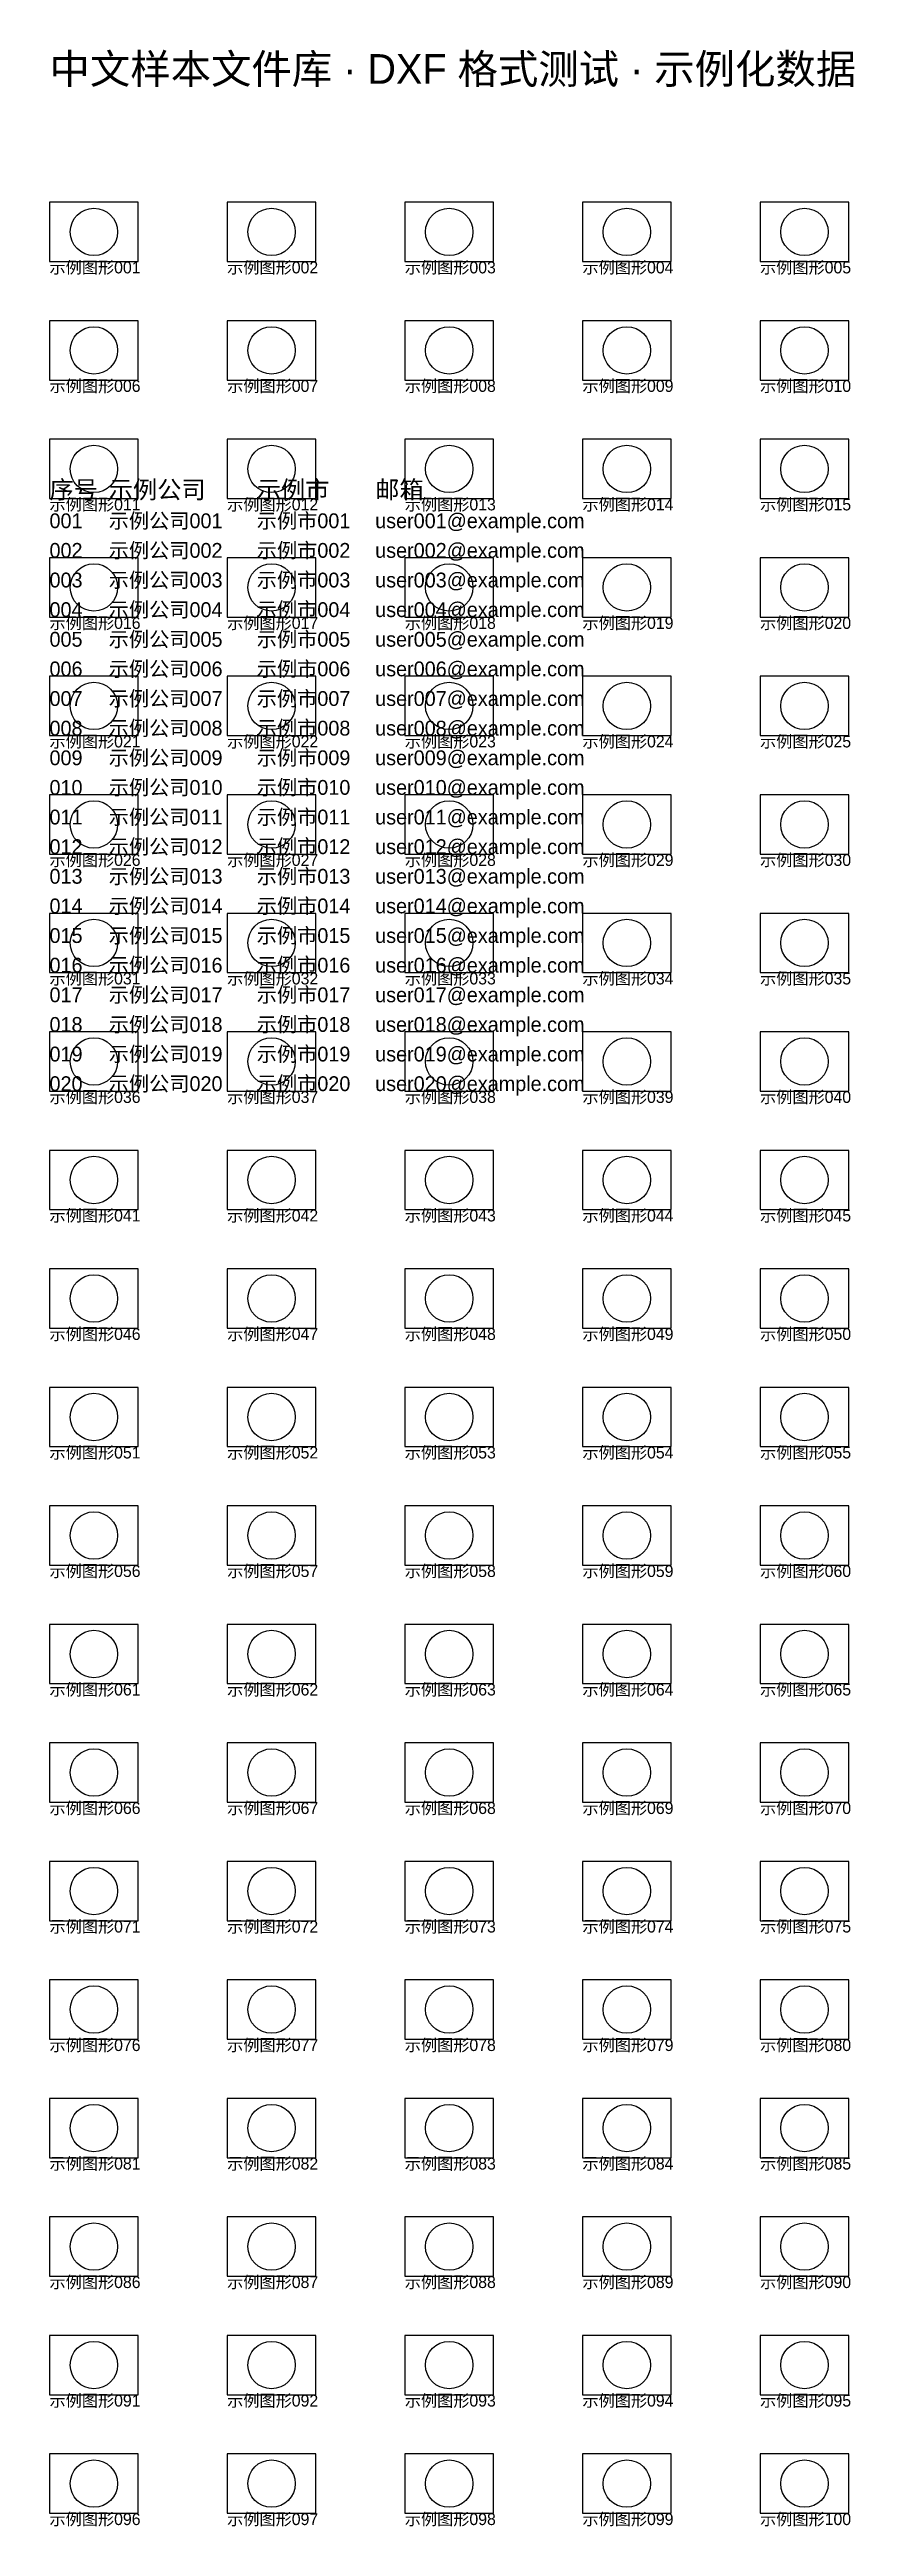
# Model space of a CAD drawing. Header units: metres. Extents: x 0 to 136, y -382 to 36.
import ezdxf

# ---------------------------------------------------------------- set-up
doc = ezdxf.new("R2010")
doc.units = ezdxf.units.M
for name, color, linetype in [('图形', 3, 'Continuous'), ('标注', 5, 'Continuous'), ('标题', 1, 'Continuous'), ('表格', 7, 'Continuous')]:
    doc.layers.add(name, color=color, linetype=linetype)
doc.styles.add('ZH_STYLE', font='Source Han Sans CN.ttf')

msp = doc.modelspace()

# ---------------------------------------------------------------- linework, layer by layer
at = {"layer": '图形'}
for p, q in [((15, 10), (0, 10)), ((0, 10), (0, 0)), ((15, 0), (15, 10)), ((45, 10), (30, 10)), ((30, 10), (30, 0)), ((45, 0), (45, 10)), ((75, 10), (60, 10)), ((60, 10), (60, 0)), ((75, 0), (75, 10)), ((105, 10), (90, 10)), ((90, 10), (90, 0)), ((105, 0), (105, 10)), ((135, 10), (120, 10)), ((120, 10), (120, 0)), ((135, 0), (135, 10)), ((0, 0), (15, 0)), ((30, 0), (45, 0)), ((60, 0), (75, 0)), ((90, 0), (105, 0)), ((120, 0), (135, 0)), ((15, -10), (0, -10)), ((0, -10), (0, -20)), ((15, -20), (15, -10)), ((45, -10), (30, -10)), ((30, -10), (30, -20)), ((45, -20), (45, -10)), ((75, -10), (60, -10)), ((60, -10), (60, -20)), ((75, -20), (75, -10)), ((105, -10), (90, -10)), ((90, -10), (90, -20)), ((105, -20), (105, -10)), ((135, -10), (120, -10)), ((120, -10), (120, -20)), ((135, -20), (135, -10)), ((0, -20), (15, -20)), ((30, -20), (45, -20)), ((60, -20), (75, -20)), ((90, -20), (105, -20)), ((120, -20), (135, -20)), ((15, -30), (0, -30)), ((0, -30), (0, -40)), ((15, -40), (15, -30)), ((45, -30), (30, -30)), ((30, -30), (30, -40)), ((45, -40), (45, -30)), ((75, -30), (60, -30)), ((60, -30), (60, -40)), ((75, -40), (75, -30)), ((105, -30), (90, -30)), ((90, -30), (90, -40)), ((105, -40), (105, -30)), ((135, -30), (120, -30)), ((120, -30), (120, -40)), ((135, -40), (135, -30)), ((0, -40), (15, -40)), ((30, -40), (45, -40)), ((60, -40), (75, -40)), ((90, -40), (105, -40)), ((120, -40), (135, -40)), ((15, -50), (0, -50)), ((0, -50), (0, -60)), ((15, -60), (15, -50)), ((45, -50), (30, -50)), ((30, -50), (30, -60)), ((45, -60), (45, -50)), ((75, -50), (60, -50)), ((60, -50), (60, -60)), ((75, -60), (75, -50)), ((105, -50), (90, -50)), ((90, -50), (90, -60)), ((105, -60), (105, -50)), ((135, -50), (120, -50)), ((120, -50), (120, -60)), ((135, -60), (135, -50)), ((0, -60), (15, -60)), ((30, -60), (45, -60)), ((60, -60), (75, -60)), ((90, -60), (105, -60)), ((120, -60), (135, -60)), ((15, -70), (0, -70)), ((0, -70), (0, -80)), ((15, -80), (15, -70)), ((45, -70), (30, -70)), ((30, -70), (30, -80)), ((45, -80), (45, -70)), ((75, -70), (60, -70)), ((60, -70), (60, -80)), ((75, -80), (75, -70)), ((105, -70), (90, -70)), ((90, -70), (90, -80)), ((105, -80), (105, -70)), ((135, -70), (120, -70)), ((120, -70), (120, -80)), ((135, -80), (135, -70)), ((0, -80), (15, -80)), ((30, -80), (45, -80)), ((60, -80), (75, -80)), ((90, -80), (105, -80)), ((120, -80), (135, -80)), ((15, -90), (0, -90)), ((0, -90), (0, -100)), ((15, -100), (15, -90)), ((45, -90), (30, -90)), ((30, -90), (30, -100)), ((45, -100), (45, -90)), ((75, -90), (60, -90)), ((60, -90), (60, -100)), ((75, -100), (75, -90)), ((105, -90), (90, -90)), ((90, -90), (90, -100)), ((105, -100), (105, -90)), ((135, -90), (120, -90)), ((120, -90), (120, -100)), ((135, -100), (135, -90)), ((0, -100), (15, -100)), ((30, -100), (45, -100)), ((60, -100), (75, -100)), ((90, -100), (105, -100)), ((120, -100), (135, -100)), ((15, -110), (0, -110)), ((0, -110), (0, -120)), ((15, -120), (15, -110)), ((45, -110), (30, -110)), ((30, -110), (30, -120)), ((45, -120), (45, -110)), ((75, -110), (60, -110)), ((60, -110), (60, -120)), ((75, -120), (75, -110)), ((105, -110), (90, -110)), ((90, -110), (90, -120)), ((105, -120), (105, -110)), ((135, -110), (120, -110)), ((120, -110), (120, -120)), ((135, -120), (135, -110)), ((0, -120), (15, -120)), ((30, -120), (45, -120)), ((60, -120), (75, -120)), ((90, -120), (105, -120)), ((120, -120), (135, -120)), ((15, -130), (0, -130)), ((0, -130), (0, -140)), ((15, -140), (15, -130)), ((45, -130), (30, -130)), ((30, -130), (30, -140)), ((45, -140), (45, -130)), ((75, -130), (60, -130)), ((60, -130), (60, -140)), ((75, -140), (75, -130)), ((105, -130), (90, -130)), ((90, -130), (90, -140)), ((105, -140), (105, -130)), ((135, -130), (120, -130)), ((120, -130), (120, -140)), ((135, -140), (135, -130)), ((0, -140), (15, -140)), ((30, -140), (45, -140)), ((60, -140), (75, -140)), ((90, -140), (105, -140)), ((120, -140), (135, -140)), ((15, -150), (0, -150)), ((0, -150), (0, -160)), ((15, -160), (15, -150)), ((45, -150), (30, -150)), ((30, -150), (30, -160)), ((45, -160), (45, -150)), ((75, -150), (60, -150)), ((60, -150), (60, -160)), ((75, -160), (75, -150)), ((105, -150), (90, -150)), ((90, -150), (90, -160)), ((105, -160), (105, -150)), ((135, -150), (120, -150)), ((120, -150), (120, -160)), ((135, -160), (135, -150)), ((0, -160), (15, -160)), ((30, -160), (45, -160)), ((60, -160), (75, -160)), ((90, -160), (105, -160)), ((120, -160), (135, -160)), ((15, -170), (0, -170)), ((0, -170), (0, -180)), ((15, -180), (15, -170)), ((45, -170), (30, -170)), ((30, -170), (30, -180)), ((45, -180), (45, -170)), ((75, -170), (60, -170)), ((60, -170), (60, -180)), ((75, -180), (75, -170)), ((105, -170), (90, -170)), ((90, -170), (90, -180)), ((105, -180), (105, -170)), ((135, -170), (120, -170)), ((120, -170), (120, -180)), ((135, -180), (135, -170)), ((0, -180), (15, -180)), ((30, -180), (45, -180)), ((60, -180), (75, -180)), ((90, -180), (105, -180)), ((120, -180), (135, -180)), ((15, -190), (0, -190)), ((0, -190), (0, -200)), ((15, -200), (15, -190)), ((45, -190), (30, -190)), ((30, -190), (30, -200)), ((45, -200), (45, -190)), ((75, -190), (60, -190)), ((60, -190), (60, -200)), ((75, -200), (75, -190)), ((105, -190), (90, -190)), ((90, -190), (90, -200)), ((105, -200), (105, -190)), ((135, -190), (120, -190)), ((120, -190), (120, -200)), ((135, -200), (135, -190)), ((0, -200), (15, -200)), ((30, -200), (45, -200)), ((60, -200), (75, -200)), ((90, -200), (105, -200)), ((120, -200), (135, -200)), ((15, -210), (0, -210)), ((0, -210), (0, -220)), ((15, -220), (15, -210)), ((45, -210), (30, -210)), ((30, -210), (30, -220)), ((45, -220), (45, -210)), ((75, -210), (60, -210)), ((60, -210), (60, -220)), ((75, -220), (75, -210)), ((105, -210), (90, -210)), ((90, -210), (90, -220)), ((105, -220), (105, -210)), ((135, -210), (120, -210)), ((120, -210), (120, -220)), ((135, -220), (135, -210)), ((0, -220), (15, -220)), ((30, -220), (45, -220)), ((60, -220), (75, -220)), ((90, -220), (105, -220)), ((120, -220), (135, -220)), ((15, -230), (0, -230)), ((0, -230), (0, -240)), ((15, -240), (15, -230)), ((45, -230), (30, -230)), ((30, -230), (30, -240)), ((45, -240), (45, -230)), ((75, -230), (60, -230)), ((60, -230), (60, -240)), ((75, -240), (75, -230)), ((105, -230), (90, -230)), ((90, -230), (90, -240)), ((105, -240), (105, -230)), ((135, -230), (120, -230)), ((120, -230), (120, -240)), ((135, -240), (135, -230)), ((0, -240), (15, -240)), ((30, -240), (45, -240)), ((60, -240), (75, -240)), ((90, -240), (105, -240)), ((120, -240), (135, -240)), ((15, -250), (0, -250)), ((0, -250), (0, -260)), ((15, -260), (15, -250)), ((45, -250), (30, -250)), ((30, -250), (30, -260)), ((45, -260), (45, -250)), ((75, -250), (60, -250)), ((60, -250), (60, -260)), ((75, -260), (75, -250)), ((105, -250), (90, -250)), ((90, -250), (90, -260)), ((105, -260), (105, -250)), ((135, -250), (120, -250)), ((120, -250), (120, -260)), ((135, -260), (135, -250)), ((0, -260), (15, -260)), ((30, -260), (45, -260)), ((60, -260), (75, -260)), ((90, -260), (105, -260)), ((120, -260), (135, -260)), ((15, -270), (0, -270)), ((0, -270), (0, -280)), ((15, -280), (15, -270)), ((45, -270), (30, -270)), ((30, -270), (30, -280)), ((45, -280), (45, -270)), ((75, -270), (60, -270)), ((60, -270), (60, -280)), ((75, -280), (75, -270)), ((105, -270), (90, -270)), ((90, -270), (90, -280)), ((105, -280), (105, -270)), ((135, -270), (120, -270)), ((120, -270), (120, -280)), ((135, -280), (135, -270)), ((0, -280), (15, -280)), ((30, -280), (45, -280)), ((60, -280), (75, -280)), ((90, -280), (105, -280)), ((120, -280), (135, -280)), ((15, -290), (0, -290)), ((0, -290), (0, -300)), ((15, -300), (15, -290)), ((45, -290), (30, -290)), ((30, -290), (30, -300)), ((45, -300), (45, -290)), ((75, -290), (60, -290)), ((60, -290), (60, -300)), ((75, -300), (75, -290)), ((105, -290), (90, -290)), ((90, -290), (90, -300)), ((105, -300), (105, -290)), ((135, -290), (120, -290)), ((120, -290), (120, -300)), ((135, -300), (135, -290)), ((0, -300), (15, -300)), ((30, -300), (45, -300)), ((60, -300), (75, -300)), ((90, -300), (105, -300)), ((120, -300), (135, -300)), ((15, -310), (0, -310)), ((0, -310), (0, -320)), ((15, -320), (15, -310)), ((45, -310), (30, -310)), ((30, -310), (30, -320)), ((45, -320), (45, -310)), ((75, -310), (60, -310)), ((60, -310), (60, -320)), ((75, -320), (75, -310)), ((105, -310), (90, -310)), ((90, -310), (90, -320)), ((105, -320), (105, -310)), ((135, -310), (120, -310)), ((120, -310), (120, -320)), ((135, -320), (135, -310)), ((0, -320), (15, -320)), ((30, -320), (45, -320)), ((60, -320), (75, -320)), ((90, -320), (105, -320)), ((120, -320), (135, -320)), ((15, -330), (0, -330)), ((0, -330), (0, -340)), ((15, -340), (15, -330)), ((45, -330), (30, -330)), ((30, -330), (30, -340)), ((45, -340), (45, -330)), ((75, -330), (60, -330)), ((60, -330), (60, -340)), ((75, -340), (75, -330)), ((105, -330), (90, -330)), ((90, -330), (90, -340)), ((105, -340), (105, -330)), ((135, -330), (120, -330)), ((120, -330), (120, -340)), ((135, -340), (135, -330)), ((0, -340), (15, -340)), ((30, -340), (45, -340)), ((60, -340), (75, -340)), ((90, -340), (105, -340)), ((120, -340), (135, -340)), ((15, -350), (0, -350)), ((0, -350), (0, -360)), ((15, -360), (15, -350)), ((45, -350), (30, -350)), ((30, -350), (30, -360)), ((45, -360), (45, -350)), ((75, -350), (60, -350)), ((60, -350), (60, -360)), ((75, -360), (75, -350)), ((105, -350), (90, -350)), ((90, -350), (90, -360)), ((105, -360), (105, -350)), ((135, -350), (120, -350)), ((120, -350), (120, -360)), ((135, -360), (135, -350)), ((0, -360), (15, -360)), ((30, -360), (45, -360)), ((60, -360), (75, -360)), ((90, -360), (105, -360)), ((120, -360), (135, -360)), ((15, -370), (0, -370)), ((0, -370), (0, -380)), ((15, -380), (15, -370)), ((45, -370), (30, -370)), ((30, -370), (30, -380)), ((45, -380), (45, -370)), ((75, -370), (60, -370)), ((60, -370), (60, -380)), ((75, -380), (75, -370)), ((105, -370), (90, -370)), ((90, -370), (90, -380)), ((105, -380), (105, -370)), ((135, -370), (120, -370)), ((120, -370), (120, -380)), ((135, -380), (135, -370)), ((0, -380), (15, -380)), ((30, -380), (45, -380)), ((60, -380), (75, -380)), ((90, -380), (105, -380)), ((120, -380), (135, -380))]:
    msp.add_line(p, q, dxfattribs=at)
for centre in [(7.5, 5), (37.5, 5), (67.5, 5), (97.5, 5), (127.5, 5), (7.5, -15), (37.5, -15), (67.5, -15), (97.5, -15), (127.5, -15), (7.5, -35), (37.5, -35), (67.5, -35), (97.5, -35), (127.5, -35), (7.5, -55), (37.5, -55), (67.5, -55), (97.5, -55), (127.5, -55), (7.5, -75), (37.5, -75), (67.5, -75), (97.5, -75), (127.5, -75), (7.5, -95), (37.5, -95), (67.5, -95), (97.5, -95), (127.5, -95), (7.5, -115), (37.5, -115), (67.5, -115), (97.5, -115), (127.5, -115), (7.5, -135), (37.5, -135), (67.5, -135), (97.5, -135), (127.5, -135), (7.5, -155), (37.5, -155), (67.5, -155), (97.5, -155), (127.5, -155), (7.5, -175), (37.5, -175), (67.5, -175), (97.5, -175), (127.5, -175), (7.5, -195), (37.5, -195), (67.5, -195), (97.5, -195), (127.5, -195), (7.5, -215), (37.5, -215), (67.5, -215), (97.5, -215), (127.5, -215), (7.5, -235), (37.5, -235), (67.5, -235), (97.5, -235), (127.5, -235), (7.5, -255), (37.5, -255), (67.5, -255), (97.5, -255), (127.5, -255), (7.5, -275), (37.5, -275), (67.5, -275), (97.5, -275), (127.5, -275), (7.5, -295), (37.5, -295), (67.5, -295), (97.5, -295), (127.5, -295), (7.5, -315), (37.5, -315), (67.5, -315), (97.5, -315), (127.5, -315), (7.5, -335), (37.5, -335), (67.5, -335), (97.5, -335), (127.5, -335), (7.5, -355), (37.5, -355), (67.5, -355), (97.5, -355), (127.5, -355), (7.5, -375), (37.5, -375), (67.5, -375), (97.5, -375), (127.5, -375)]:
    msp.add_circle(centre, 4, dxfattribs=at)

# ---------------------------------------------------------------- texts
at = {"layer": '标注', "style": 'ZH_STYLE'}
for s, p in [('示例图形001', (0, -2)), ('示例图形002', (30, -2)), ('示例图形003', (60, -2)), ('示例图形004', (90, -2)), ('示例图形005', (120, -2)), ('示例图形006', (0, -22)), ('示例图形007', (30, -22)), ('示例图形008', (60, -22)), ('示例图形009', (90, -22)), ('示例图形010', (120, -22)), ('示例图形011', (0, -42)), ('示例图形012', (30, -42)), ('示例图形013', (60, -42)), ('示例图形014', (90, -42)), ('示例图形015', (120, -42)), ('示例图形016', (0, -62)), ('示例图形017', (30, -62)), ('示例图形018', (60, -62)), ('示例图形019', (90, -62)), ('示例图形020', (120, -62)), ('示例图形021', (0, -82)), ('示例图形022', (30, -82)), ('示例图形023', (60, -82)), ('示例图形024', (90, -82)), ('示例图形025', (120, -82)), ('示例图形026', (0, -102)), ('示例图形027', (30, -102)), ('示例图形028', (60, -102)), ('示例图形029', (90, -102)), ('示例图形030', (120, -102)), ('示例图形031', (0, -122)), ('示例图形032', (30, -122)), ('示例图形033', (60, -122)), ('示例图形034', (90, -122)), ('示例图形035', (120, -122)), ('示例图形036', (0, -142)), ('示例图形037', (30, -142)), ('示例图形038', (60, -142)), ('示例图形039', (90, -142)), ('示例图形040', (120, -142)), ('示例图形041', (0, -162)), ('示例图形042', (30, -162)), ('示例图形043', (60, -162)), ('示例图形044', (90, -162)), ('示例图形045', (120, -162)), ('示例图形046', (0, -182)), ('示例图形047', (30, -182)), ('示例图形048', (60, -182)), ('示例图形049', (90, -182)), ('示例图形050', (120, -182)), ('示例图形051', (0, -202)), ('示例图形052', (30, -202)), ('示例图形053', (60, -202)), ('示例图形054', (90, -202)), ('示例图形055', (120, -202)), ('示例图形056', (0, -222)), ('示例图形057', (30, -222)), ('示例图形058', (60, -222)), ('示例图形059', (90, -222)), ('示例图形060', (120, -222)), ('示例图形061', (0, -242)), ('示例图形062', (30, -242)), ('示例图形063', (60, -242)), ('示例图形064', (90, -242)), ('示例图形065', (120, -242)), ('示例图形066', (0, -262)), ('示例图形067', (30, -262)), ('示例图形068', (60, -262)), ('示例图形069', (90, -262)), ('示例图形070', (120, -262)), ('示例图形071', (0, -282)), ('示例图形072', (30, -282)), ('示例图形073', (60, -282)), ('示例图形074', (90, -282)), ('示例图形075', (120, -282)), ('示例图形076', (0, -302)), ('示例图形077', (30, -302)), ('示例图形078', (60, -302)), ('示例图形079', (90, -302)), ('示例图形080', (120, -302)), ('示例图形081', (0, -322)), ('示例图形082', (30, -322)), ('示例图形083', (60, -322)), ('示例图形084', (90, -322)), ('示例图形085', (120, -322)), ('示例图形086', (0, -342)), ('示例图形087', (30, -342)), ('示例图形088', (60, -342)), ('示例图形089', (90, -342)), ('示例图形090', (120, -342)), ('示例图形091', (0, -362)), ('示例图形092', (30, -362)), ('示例图形093', (60, -362)), ('示例图形094', (90, -362)), ('示例图形095', (120, -362)), ('示例图形096', (0, -382)), ('示例图形097', (30, -382)), ('示例图形098', (60, -382)), ('示例图形099', (90, -382)), ('示例图形100', (120, -382))]:
    msp.add_text(s, height=2, dxfattribs=at).set_placement(p)
at = {"layer": '标题', "style": 'ZH_STYLE'}
msp.add_text('中文样本文件库 · DXF 格式测试 · 示例化数据', height=5, dxfattribs=at).set_placement((0, 30))
at = {"layer": '表格', "style": 'ZH_STYLE'}
for s, height, p in [('序号', 3, (0, -40)), ('示例公司', 3, (10, -40)), ('示例市', 3, (35, -40)), ('邮箱', 3, (55, -40)), ('001', 2.5, (0, -45)), ('示例公司001', 2.5, (10, -45)), ('示例市001', 2.5, (35, -45)), ('user001@example.com', 2.5, (55, -45)), ('002', 2.5, (0, -50)), ('示例公司002', 2.5, (10, -50)), ('示例市002', 2.5, (35, -50)), ('user002@example.com', 2.5, (55, -50)), ('003', 2.5, (0, -55)), ('示例公司003', 2.5, (10, -55)), ('示例市003', 2.5, (35, -55)), ('user003@example.com', 2.5, (55, -55)), ('004', 2.5, (0, -60)), ('示例公司004', 2.5, (10, -60)), ('示例市004', 2.5, (35, -60)), ('user004@example.com', 2.5, (55, -60)), ('005', 2.5, (0, -65)), ('示例公司005', 2.5, (10, -65)), ('示例市005', 2.5, (35, -65)), ('user005@example.com', 2.5, (55, -65)), ('006', 2.5, (0, -70)), ('示例公司006', 2.5, (10, -70)), ('示例市006', 2.5, (35, -70)), ('user006@example.com', 2.5, (55, -70)), ('007', 2.5, (0, -75)), ('示例公司007', 2.5, (10, -75)), ('示例市007', 2.5, (35, -75)), ('user007@example.com', 2.5, (55, -75)), ('008', 2.5, (0, -80)), ('示例公司008', 2.5, (10, -80)), ('示例市008', 2.5, (35, -80)), ('user008@example.com', 2.5, (55, -80)), ('009', 2.5, (0, -85)), ('示例公司009', 2.5, (10, -85)), ('示例市009', 2.5, (35, -85)), ('user009@example.com', 2.5, (55, -85)), ('010', 2.5, (0, -90)), ('示例公司010', 2.5, (10, -90)), ('示例市010', 2.5, (35, -90)), ('user010@example.com', 2.5, (55, -90)), ('011', 2.5, (0, -95)), ('示例公司011', 2.5, (10, -95)), ('示例市011', 2.5, (35, -95)), ('user011@example.com', 2.5, (55, -95)), ('012', 2.5, (0, -100)), ('示例公司012', 2.5, (10, -100)), ('示例市012', 2.5, (35, -100)), ('user012@example.com', 2.5, (55, -100)), ('013', 2.5, (0, -105)), ('示例公司013', 2.5, (10, -105)), ('示例市013', 2.5, (35, -105)), ('user013@example.com', 2.5, (55, -105)), ('014', 2.5, (0, -110)), ('示例公司014', 2.5, (10, -110)), ('示例市014', 2.5, (35, -110)), ('user014@example.com', 2.5, (55, -110)), ('015', 2.5, (0, -115)), ('示例公司015', 2.5, (10, -115)), ('示例市015', 2.5, (35, -115)), ('user015@example.com', 2.5, (55, -115)), ('016', 2.5, (0, -120)), ('示例公司016', 2.5, (10, -120)), ('示例市016', 2.5, (35, -120)), ('user016@example.com', 2.5, (55, -120)), ('017', 2.5, (0, -125)), ('示例公司017', 2.5, (10, -125)), ('示例市017', 2.5, (35, -125)), ('user017@example.com', 2.5, (55, -125)), ('018', 2.5, (0, -130)), ('示例公司018', 2.5, (10, -130)), ('示例市018', 2.5, (35, -130)), ('user018@example.com', 2.5, (55, -130)), ('019', 2.5, (0, -135)), ('示例公司019', 2.5, (10, -135)), ('示例市019', 2.5, (35, -135)), ('user019@example.com', 2.5, (55, -135)), ('020', 2.5, (0, -140)), ('示例公司020', 2.5, (10, -140)), ('示例市020', 2.5, (35, -140)), ('user020@example.com', 2.5, (55, -140))]:
    msp.add_text(s, height=height, dxfattribs=at).set_placement(p)

doc.saveas('drawing.dxf')
